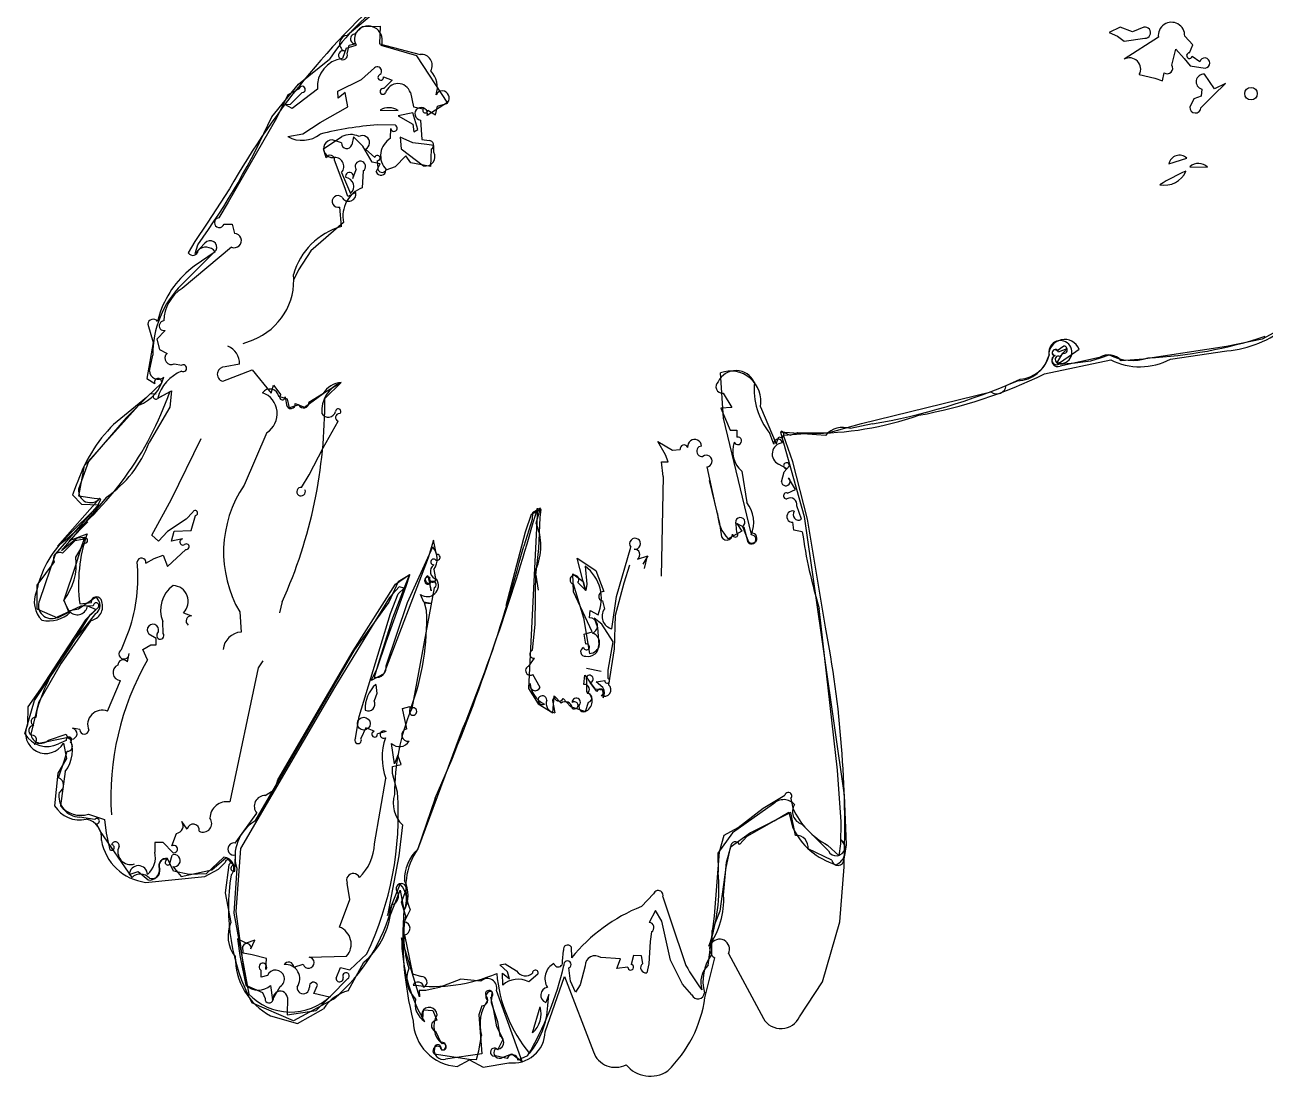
# Model space of a CAD drawing. Extents: x -1.41 to 6.2, y -5.19 to 2.16.
# Drawn here: x -1.406 to 0.552, y -2.609 to -0.949 of the extents above; entities that cross this region are included whole.
import ezdxf

# ---------------------------------------------------------------- set-up
doc = ezdxf.new("R2010")
doc.units = 0

msp = doc.modelspace()

# ---------------------------------------------------------------- linework, layer by layer
at = {"layer": 'Default', "color": 7, "linetype": 'CONTINUOUS'}
for p, q in [((-0.840736, -0.919627), (-0.896467, -0.96593)), ((-0.885309, -0.964201), (-0.872912, -0.951803)), ((-0.872912, -0.951803), (-0.844645, -0.95169)), ((-0.844645, -0.95169), (-0.845674, -0.979201)), ((0.32292, -0.952979), (0.305595, -0.961239)), ((0.342262, -0.960646), (0.32292, -0.952979)), ((0.360207, -0.953098), (0.342262, -0.960646)), ((0.305595, -0.961239), (0.318622, -0.967443)), ((0.318622, -0.967443), (0.329475, -0.975323)), ((0.383249, -0.968864), (0.329165, -1.003665)), ((0.329475, -0.975323), (0.361947, -0.970638)), ((0.437434, -0.98072), (0.424764, -0.96727)), ((-0.898379, -0.986358), (-0.904278, -1.002722)), ((-0.898379, -0.986358), (-0.882721, -0.981248)), ((-0.896745, -0.995046), (-0.893861, -0.981531)), ((-0.893861, -0.981531), (-0.882846, -0.978945)), ((-0.845674, -0.979201), (-0.781578, -0.996018)), ((-0.787039, -0.998377), (-0.84298, -0.982136)), ((0.404591, -1.013068), (0.410638, -0.987919)), ((0.410638, -0.987919), (0.424012, -1.002646)), ((0.432588, -0.993528), (0.437434, -0.98072)), ((-0.973469, -1.042932), (-0.924902, -1.003793)), ((-0.874492, -1.035448), (-0.853674, -1.017394)), ((-0.738203, -1.072826), (-0.787039, -0.998377)), ((0.424012, -1.002646), (0.433432, -1.014322)), ((0.433432, -1.014322), (0.456973, -1.017696)), ((0.448433, -1.007657), (0.436564, -0.999522)), ((-0.911703, -1.054071), (-0.874492, -1.035448)), ((-0.839535, -1.031534), (-0.825788, -1.036782)), ((-0.825788, -1.036782), (-0.839068, -1.049953)), ((0.353172, -1.027709), (0.377817, -1.033461)), ((0.377817, -1.033461), (0.390012, -1.037931)), ((0.390012, -1.037931), (0.392209, -1.025062)), ((0.471745, -1.050307), (0.455837, -1.027382)), ((-1.015764, -1.094655), (-0.973469, -1.042932)), ((-0.972641, -1.050512), (-0.990539, -1.060002)), ((-0.986374, -1.074321), (-0.967812, -1.056131)), ((-0.943644, -1.050964), (-0.983688, -1.081428)), ((-0.911117, -1.064873), (-0.911703, -1.054071)), ((-0.899825, -1.056216), (-0.911117, -1.064873)), ((-0.896045, -1.078679), (-0.899825, -1.056216)), ((-0.797049, -1.056423), (-0.792247, -1.078924)), ((0.451731, -1.050799), (0.450778, -1.061884)), ((0.470481, -1.060341), (0.489248, -1.042084)), ((0.489248, -1.042084), (0.471745, -1.050307)), ((-0.990539, -1.060002), (-1.008308, -1.09683)), ((-0.995387, -1.074885), (-0.986374, -1.074321)), ((-0.983688, -1.081428), (-0.995387, -1.074885)), ((-0.738271, -1.071721), (-0.770424, -1.092694)), ((-0.754493, -1.077839), (-0.738203, -1.072826)), ((0.439056, -1.066034), (0.432875, -1.07909)), ((0.450778, -1.061884), (0.439056, -1.066034)), ((0.450524, -1.080297), (0.470481, -1.060341)), ((-0.939488, -1.103292), (-0.896045, -1.078679)), ((-0.844639, -1.083808), (-0.816547, -1.084507)), ((-0.793036, -1.088257), (-0.816355, -1.093236)), ((-0.816355, -1.093236), (-0.793168, -1.106202)), ((-0.785379, -1.114673), (-0.793036, -1.088257)), ((-0.792247, -1.078924), (-0.776847, -1.081829)), ((-0.769402, -1.08383), (-0.757392, -1.091422)), ((-0.757392, -1.091422), (-0.754493, -1.077839)), ((-1.008308, -1.09683), (-1.084458, -1.229346)), ((-0.966888, -1.12148), (-0.939488, -1.103292)), ((-0.820741, -1.107687), (-0.849203, -1.107392)), ((-0.828267, -1.128507), (-0.828045, -1.113236)), ((-0.793168, -1.106202), (-0.791542, -1.11829)), ((-0.791542, -1.11829), (-0.785379, -1.114673)), ((-0.781101, -1.099773), (-0.779186, -1.130452)), ((-0.990707, -1.125825), (-0.966888, -1.12148)), ((-0.934324, -1.145206), (-0.905413, -1.125726)), ((-0.905798, -1.135787), (-0.920492, -1.131023)), ((-0.887012, -1.126236), (-0.889534, -1.138561)), ((-0.872345, -1.140956), (-0.887012, -1.126236)), ((-0.81304, -1.12675), (-0.811641, -1.145091)), ((-0.793168, -1.135574), (-0.81304, -1.12675)), ((-0.779186, -1.130452), (-0.76761, -1.131855)), ((-0.930092, -1.159091), (-0.934324, -1.145206)), ((-0.857584, -1.166275), (-0.872345, -1.140956)), ((-0.868093, -1.145631), (-0.853223, -1.158834)), ((-0.811641, -1.145091), (-0.776184, -1.171733)), ((-0.771331, -1.138378), (-0.793168, -1.135574)), ((-0.759848, -1.139956), (-0.771331, -1.138378)), ((-0.764409, -1.145564), (-0.76513, -1.173145)), ((-0.760057, -1.150492), (-0.759848, -1.139956)), ((-0.899925, -1.207464), (-0.916848, -1.163147)), ((-0.844646, -1.168793), (-0.857584, -1.166275)), ((-0.850857, -1.181546), (-0.844646, -1.168793)), ((-0.849348, -1.163852), (-0.848558, -1.174868)), ((-0.821111, -1.173374), (-0.835815, -1.178694)), ((-0.80449, -1.156188), (-0.821111, -1.173374)), ((-0.796428, -1.167206), (-0.80449, -1.156188)), ((-0.76513, -1.173145), (-0.796428, -1.167206)), ((0.399876, -1.168658), (0.427968, -1.159929)), ((0.432874, -1.173372), (0.460967, -1.174071)), ((-0.905769, -1.182294), (-0.891618, -1.215791)), ((-0.887924, -1.191948), (-0.882473, -1.177971)), ((-0.871599, -1.179737), (-0.872965, -1.206416)), ((-0.895584, -1.220199), (-0.899925, -1.207464)), ((-1.084458, -1.229346), (-1.099627, -1.253943)), ((-0.883107, -1.214043), (-0.895584, -1.220199)), ((-0.90593, -1.267789), (-0.908382, -1.236913)), ((-1.091102, -1.263859), (-1.07845, -1.264159)), ((-1.07845, -1.264159), (-1.074782, -1.278631)), ((-0.902424, -1.261376), (-0.953927, -1.306234)), ((-1.103483, -1.304971), (-1.158006, -1.359461)), ((-1.079505, -1.300262), (-1.157345, -1.365424)), ((-1.121207, -1.294033), (-1.13679, -1.310078)), ((-1.13679, -1.310078), (-1.13266, -1.296404)), ((-0.953927, -1.306234), (-0.973594, -1.335936)), ((-0.973594, -1.335936), (-0.98138, -1.352284)), ((0.606254, -1.413201), (0.54708, -1.445719)), ((-1.184249, -1.431943), (-1.19741, -1.445311)), ((-1.19741, -1.445311), (-1.192898, -1.461581)), ((-1.061172, -1.452554), (-1.04515, -1.446326)), ((0.54708, -1.445719), (0.490749, -1.457102)), ((-1.192898, -1.461581), (-1.18113, -1.468025)), ((0.223114, -1.483293), (0.232653, -1.467874)), ((0.234042, -1.45649), (0.223362, -1.463683)), ((0.225594, -1.465637), (0.239358, -1.460038)), ((0.239358, -1.460038), (0.227853, -1.472674)), ((0.228598, -1.481707), (0.258381, -1.461351)), ((0.490749, -1.457102), (0.359717, -1.477297)), ((-1.208728, -1.495415), (-1.203515, -1.470912)), ((-1.169737, -1.484524), (-1.15787, -1.486599)), ((-1.066675, -1.484979), (-1.089247, -1.489381)), ((0.226362, -1.484958), (0.251885, -1.482887)), ((0.290376, -1.474449), (0.228522, -1.487892)), ((0.251885, -1.482887), (0.276669, -1.47955)), ((0.276669, -1.47955), (0.292184, -1.474863)), ((0.292184, -1.474863), (0.305663, -1.470356)), ((0.359717, -1.477297), (0.32468, -1.479754)), ((-1.093069, -1.511768), (-1.046744, -1.494077)), ((-1.046744, -1.494077), (-1.016893, -1.530579)), ((-0.302866, -1.570136), (-0.307684, -1.498525)), ((-1.016893, -1.530579), (-1.01327, -1.517939)), ((-1.01327, -1.517939), (-1.001573, -1.533325)), ((-0.906844, -1.514407), (-0.957291, -1.5453)), ((-0.906264, -1.513733), (-0.932282, -1.539147)), ((0.143306, -1.518847), (0.165365, -1.508825)), ((-1.207128, -1.531104), (-1.245538, -1.56956)), ((-1.207128, -1.531104), (-1.198261, -1.531896)), ((-1.176818, -1.528497), (-1.196607, -1.539829)), ((-1.195652, -1.538438), (-1.174261, -1.52698)), ((-1.174261, -1.52698), (-1.176923, -1.552899)), ((-0.991023, -1.540165), (-1.004817, -1.535947)), ((-0.994776, -1.536521), (-0.992657, -1.548961)), ((-0.987915, -1.554046), (-0.991023, -1.540165)), ((-0.96438, -1.552843), (-0.934762, -1.531465)), ((-0.303417, -1.530748), (-0.289594, -1.553648)), ((-0.085276, -1.578879), (0.119015, -1.528731)), ((-1.311333, -1.644739), (-1.225616, -1.549638)), ((-1.176923, -1.552899), (-1.209367, -1.608509)), ((-0.972985, -1.549251), (-0.987915, -1.554046)), ((-0.978736, -1.547244), (-0.96438, -1.552843)), ((-0.289594, -1.553648), (-0.307025, -1.554382)), ((-0.307025, -1.554382), (-0.292431, -1.588955)), ((-0.244638, -1.55214), (-0.220053, -1.610582)), ((-1.245538, -1.56956), (-1.305168, -1.638618)), ((-0.934872, -1.617163), (-0.910915, -1.57492)), ((-0.2591, -1.751808), (-0.302866, -1.570136)), ((-0.137928, -1.593355), (-0.085276, -1.578879)), ((-0.067897, -1.579411), (-0.102819, -1.586798)), ((-1.17386, -1.697842), (-1.127485, -1.60235)), ((-1.023694, -1.592933), (-1.059606, -1.675899)), ((-0.292431, -1.588955), (-0.281798, -1.589046)), ((-0.281798, -1.589046), (-0.281714, -1.600143)), ((-0.223561, -1.611267), (-0.229988, -1.594424)), ((-0.220053, -1.610582), (-0.215668, -1.599467)), ((-0.141922, -1.597598), (-0.212891, -1.592499)), ((-0.212891, -1.592499), (-0.175539, -1.72564)), ((-0.211895, -1.590765), (-0.197703, -1.597179)), ((-0.197703, -1.597179), (-0.185429, -1.592599)), ((-0.185429, -1.592599), (-0.137928, -1.593355)), ((-0.956708, -1.659543), (-0.934872, -1.617163)), ((-0.394461, -1.628268), (-0.40675, -1.60716)), ((-0.40675, -1.60716), (-0.383355, -1.620935)), ((-0.383355, -1.620935), (-0.371256, -1.6199)), ((-1.305168, -1.638618), (-1.320667, -1.682098)), ((-0.40084, -1.639306), (-0.390113, -1.639152)), ((-0.39832, -1.662122), (-0.40084, -1.639306)), ((-0.390113, -1.639152), (-0.394461, -1.628268)), ((-0.20355, -1.649743), (-0.215976, -1.642872)), ((-1.320108, -1.693265), (-1.311333, -1.644739)), ((-0.968845, -1.67942), (-0.956708, -1.659543)), ((-0.39832, -1.662122), (-0.401537, -1.819417)), ((-0.329115, -1.647077), (-0.316545, -1.705616)), ((-0.274257, -1.653992), (-0.266414, -1.703197)), ((-0.211469, -1.670478), (-0.207132, -1.654869)), ((-0.207132, -1.654869), (-0.198954, -1.645269)), ((-0.312207, -1.720874), (-0.325055, -1.668758)), ((-0.201921, -1.688476), (-0.189404, -1.682708)), ((-0.189404, -1.682708), (-0.200611, -1.66442)), ((-1.287309, -1.69671), (-1.353761, -1.772064)), ((-1.276503, -1.694806), (-1.32605, -1.753781)), ((-1.296233, -1.697144), (-1.320108, -1.693265)), ((-1.285365, -1.697897), (-1.296233, -1.697144)), ((-1.29104, -1.709343), (-1.285365, -1.697897)), ((-1.20498, -1.75489), (-1.17386, -1.697842)), ((-1.357882, -1.785613), (-1.29104, -1.709343)), ((-1.140367, -1.718702), (-1.151005, -1.729587)), ((-0.606557, -1.72209), (-0.615947, -1.750345)), ((-0.596742, -1.712055), (-0.6109, -1.996735)), ((-0.590571, -1.714134), (-0.606557, -1.72209)), ((-0.604186, -1.719907), (-0.604663, -1.730043)), ((-0.591893, -1.712503), (-0.604186, -1.719907)), ((-0.598799, -1.735752), (-0.591893, -1.712503)), ((-0.592196, -1.727117), (-0.590571, -1.714134)), ((-0.316545, -1.705616), (-0.309472, -1.736624)), ((-0.179982, -1.729895), (-0.187193, -1.708531)), ((-1.306226, -1.733957), (-1.334805, -1.763182)), ((-1.151005, -1.729587), (-1.180189, -1.749342)), ((-1.143131, -1.747361), (-1.136383, -1.723939)), ((-0.604663, -1.730043), (-0.618318, -1.77234)), ((-0.594468, -1.776018), (-0.592196, -1.727117)), ((-0.309472, -1.736624), (-0.306922, -1.75411)), ((-0.281742, -1.750558), (-0.283066, -1.738009)), ((-0.270258, -1.743042), (-0.282143, -1.736369)), ((-0.282143, -1.736369), (-0.274238, -1.748492)), ((-0.272977, -1.740996), (-0.263316, -1.765577)), ((-0.192142, -1.746906), (-0.193822, -1.734611)), ((-0.175539, -1.72564), (-0.112503, -2.165072)), ((-1.32605, -1.753781), (-1.347904, -1.77904)), ((-1.347904, -1.77904), (-1.322731, -1.759223)), ((-1.334805, -1.763182), (-1.307397, -1.752866)), ((-1.314604, -1.761579), (-1.326606, -1.763766)), ((-1.322731, -1.759223), (-1.311037, -1.757954)), ((-1.311037, -1.757954), (-1.315957, -1.772453)), ((-1.194805, -1.764225), (-1.20498, -1.75489)), ((-1.180189, -1.749342), (-1.194805, -1.764225)), ((-1.173854, -1.764419), (-1.169908, -1.748399)), ((-1.156511, -1.760896), (-1.173854, -1.764419)), ((-1.169908, -1.748399), (-1.143131, -1.747361)), ((-0.615947, -1.750345), (-0.64665, -1.866343)), ((-0.274238, -1.748492), (-0.295635, -1.76055)), ((-0.264292, -1.766375), (-0.270258, -1.743042)), ((-0.178604, -1.749633), (-0.192142, -1.746906)), ((-1.326606, -1.763766), (-1.345854, -1.783346)), ((-1.315957, -1.772453), (-1.325227, -1.801005)), ((-1.324929, -1.789703), (-1.31172, -1.76771)), ((-1.180547, -1.804523), (-1.151649, -1.777371)), ((-0.801827, -1.861268), (-0.761767, -1.773375)), ((-0.760455, -1.762778), (-0.769232, -1.790757)), ((-0.755981, -1.785409), (-0.760455, -1.762778)), ((-0.599068, -1.818311), (-0.594468, -1.776018)), ((-0.472079, -1.851585), (-0.449334, -1.773707)), ((-1.359123, -1.796968), (-1.386723, -1.833592)), ((-1.357882, -1.785613), (-1.382463, -1.857782)), ((-1.214299, -1.799057), (-1.20146, -1.791985)), ((-1.20146, -1.791985), (-1.187426, -1.786687)), ((-1.187426, -1.786687), (-1.180547, -1.804523)), ((-0.769232, -1.790757), (-0.838864, -1.973848)), ((-0.520733, -1.842099), (-0.534095, -1.791031)), ((-0.534095, -1.791031), (-0.504311, -1.810577)), ((-0.438488, -1.792659), (-0.422478, -1.787651)), ((-0.422478, -1.787651), (-0.4301, -1.800628)), ((-0.427444, -1.807414), (-0.42274, -1.78742)), ((-1.325227, -1.801005), (-1.343933, -1.857763)), ((-0.820484, -1.832082), (-0.798631, -1.816955)), ((-0.798138, -1.817614), (-0.816526, -1.828795)), ((-0.798631, -1.816955), (-0.807061, -1.838188)), ((-0.803564, -1.835356), (-0.798138, -1.817614)), ((-0.769456, -1.819225), (-0.764502, -1.842773)), ((-0.760014, -1.80915), (-0.757727, -1.82088)), ((-0.599962, -1.895727), (-0.599069, -1.808885)), ((-0.599068, -1.818311), (-0.595415, -1.841701)), ((-0.539564, -1.84443), (-0.540834, -1.815933)), ((-0.540834, -1.815933), (-0.524225, -1.828035)), ((-0.521069, -1.804056), (-0.518845, -1.832366)), ((-0.504311, -1.810577), (-0.491689, -1.844056)), ((-0.451135, -1.802336), (-0.460397, -1.830495)), ((-1.386723, -1.833592), (-1.38676, -1.87106)), ((-0.887597, -1.937584), (-0.820484, -1.832082)), ((-0.835379, -1.923443), (-0.803564, -1.835356)), ((-0.816526, -1.828795), (-0.830979, -1.860698)), ((-0.814891, -1.83628), (-0.829816, -1.853332)), ((-0.807061, -1.838188), (-0.825546, -1.885843)), ((-0.816303, -1.847434), (-0.806986, -1.838434)), ((-0.806986, -1.838434), (-0.814891, -1.83628)), ((-0.759782, -1.837964), (-0.795063, -2.028492)), ((-0.764502, -1.842773), (-0.766312, -1.830954)), ((-0.539983, -1.831897), (-0.524083, -1.885148)), ((-0.520204, -1.842504), (-0.533019, -1.829781)), ((-0.524225, -1.828035), (-0.520733, -1.842099)), ((-0.518845, -1.832366), (-0.520204, -1.842504)), ((-0.460397, -1.830495), (-0.473678, -1.881701)), ((-1.343933, -1.857763), (-1.337062, -1.874251)), ((-1.334927, -1.876005), (-1.343909, -1.857789)), ((-1.320794, -1.871059), (-1.293925, -1.852955)), ((-0.829816, -1.853332), (-0.916985, -1.995257)), ((-0.828599, -1.878586), (-0.816303, -1.847434)), ((-0.775679, -1.860573), (-0.780988, -1.8487)), ((-0.51048, -1.907564), (-0.539564, -1.84443)), ((-0.493709, -1.858614), (-0.490823, -1.871307)), ((-0.478936, -1.902728), (-0.472079, -1.851585)), ((-1.38676, -1.87106), (-1.353982, -1.885172)), ((-1.317333, -1.86695), (-1.354609, -1.884605)), ((-1.353982, -1.885172), (-1.334927, -1.876005)), ((-1.337062, -1.874251), (-1.320794, -1.871059)), ((-1.318809, -1.863389), (-1.300565, -1.860977)), ((-1.297482, -1.866294), (-1.317333, -1.86695)), ((-1.293978, -1.878714), (-1.314919, -1.905559)), ((-1.302337, -1.880888), (-1.289268, -1.868487)), ((-1.155132, -1.877363), (-1.142745, -1.882292)), ((-1.066484, -1.876019), (-1.064258, -1.90788)), ((-1.00316, -1.877728), (-0.998941, -1.859693)), ((-0.830979, -1.860698), (-0.886054, -1.936175)), ((-0.844625, -1.932143), (-0.828599, -1.878586)), ((-0.835265, -1.960915), (-0.801827, -1.861268)), ((-0.764798, -1.862639), (-0.775679, -1.860573)), ((-0.771621, -1.873944), (-0.774916, -1.861914)), ((-0.774916, -1.861914), (-0.764798, -1.862639)), ((-0.514654, -1.885277), (-0.51357, -1.873578)), ((-0.51357, -1.873578), (-0.500902, -1.880424)), ((-0.123313, -2.126049), (-0.151869, -1.870477)), ((-1.301345, -1.889355), (-1.348288, -1.957112)), ((-1.334072, -1.93151), (-1.302337, -1.880888)), ((-1.187369, -1.90995), (-1.187988, -1.891132)), ((-0.825546, -1.885843), (-0.846521, -1.952738)), ((-0.604392, -1.93652), (-0.599962, -1.895727)), ((-0.524083, -1.885148), (-0.514656, -1.941768)), ((-0.494914, -1.895513), (-0.507249, -1.886149)), ((-0.507249, -1.886149), (-0.501666, -1.90086)), ((-0.476879, -1.923238), (-0.494914, -1.895513)), ((-0.473678, -1.881701), (-0.475291, -1.934221)), ((-1.252749, -1.935413), (-1.240995, -1.905047)), ((-1.198206, -1.918052), (-1.209718, -1.910953)), ((-1.198206, -1.927778), (-1.198206, -1.918052)), ((-0.523053, -1.911358), (-0.51048, -1.907564)), ((-0.520378, -1.92675), (-0.523053, -1.911358)), ((-0.501666, -1.90086), (-0.499871, -1.928231)), ((-1.390121, -2.015843), (-1.334072, -1.93151)), ((-1.219336, -1.935212), (-1.206871, -1.927951)), ((-1.212022, -1.951945), (-1.219336, -1.935212)), ((-1.206871, -1.927951), (-1.198206, -1.927778)), ((-0.886054, -1.936175), (-1.042718, -2.206215)), ((-1.006232, -2.141073), (-0.887597, -1.937584)), ((-0.877776, -2.040897), (-0.844625, -1.932143)), ((-0.84956, -1.965536), (-0.835379, -1.923443)), ((-0.484734, -1.967801), (-0.476879, -1.923238)), ((-0.475291, -1.934221), (-0.484425, -1.990991)), ((-1.348288, -1.957112), (-1.383988, -2.019138)), ((-1.243512, -1.954773), (-1.240946, -1.941813)), ((-1.029866, -1.95338), (-1.037075, -1.964069)), ((-0.846521, -1.952738), (-0.854069, -1.979519)), ((-0.610263, -1.961747), (-0.601241, -1.948869)), ((-1.037075, -1.964069), (-1.082099, -2.176002)), ((-0.858764, -1.984426), (-0.84956, -1.965536)), ((-0.838864, -1.973848), (-0.858764, -1.984426)), ((-0.592425, -1.995533), (-0.603914, -1.974807)), ((-0.523129, -1.990562), (-0.521788, -1.976042)), ((-0.521788, -1.976042), (-0.505989, -1.997576)), ((-0.495822, -1.970292), (-0.519371, -1.965339)), ((-0.484849, -1.981271), (-0.484734, -1.967801)), ((-1.275127, -2.032843), (-1.254598, -1.98436)), ((-0.916985, -1.995257), (-1.065343, -2.24947)), ((-0.851407, -1.990404), (-0.850212, -2.004607)), ((-0.519391, -1.984174), (-0.518956, -2.00219)), ((-0.50263, -2.001579), (-0.513465, -1.98736)), ((-0.50374, -1.986253), (-0.490315, -1.984532)), ((-0.493195, -1.995608), (-0.50374, -1.986253)), ((-1.405545, -2.068707), (-1.390121, -2.015843)), ((-0.850212, -2.004607), (-0.854281, -2.016592)), ((-0.6109, -1.996735), (-0.595347, -2.021404)), ((-0.569487, -2.008811), (-0.573025, -2.015713)), ((-0.573025, -2.015713), (-0.569347, -2.035208)), ((-0.572525, -2.035432), (-0.57001, -2.008312)), ((-0.559388, -2.020204), (-0.569487, -2.008811)), ((-0.556109, -2.012841), (-0.544292, -2.025271)), ((-0.505989, -1.997576), (-0.493749, -1.99931)), ((-0.493749, -1.99931), (-0.493132, -2.01151)), ((-1.383988, -2.019138), (-1.396188, -2.069051)), ((-1.386803, -2.031073), (-1.388237, -2.042885)), ((-0.809617, -2.028776), (-0.79782, -2.025568)), ((-0.802625, -2.060663), (-0.809617, -2.028776)), ((-0.79782, -2.025568), (-0.798525, -2.035162)), ((-0.595347, -2.021404), (-0.572525, -2.035432)), ((-0.544292, -2.025271), (-0.520807, -2.033077)), ((-0.520807, -2.033077), (-0.515977, -2.018311)), ((-0.883812, -2.075507), (-0.877776, -2.040897)), ((-1.390937, -2.084628), (-1.334388, -2.073197)), ((-1.368327, -2.078586), (-1.340239, -2.069203)), ((-1.318488, -2.061897), (-1.330147, -2.059749)), ((-0.867554, -2.058884), (-0.875168, -2.076005)), ((-0.85409, -2.064516), (-0.867554, -2.058884)), ((-0.83543, -2.065078), (-0.849029, -2.068722)), ((-0.785512, -2.250842), (-0.718078, -2.06969)), ((-1.340196, -2.079056), (-1.352257, -2.084327)), ((-0.821977, -2.115876), (-0.826919, -2.083552)), ((-1.352467, -2.137799), (-1.343059, -2.110203)), ((-1.343059, -2.110203), (-1.338864, -2.095885)), ((-0.816701, -2.10209), (-0.821977, -2.115876)), ((-0.811724, -2.116674), (-0.816701, -2.10209)), ((-1.341691, -2.128215), (-1.349048, -2.182188)), ((-0.82554, -2.119998), (-0.811724, -2.116674)), ((-0.82538, -2.131184), (-0.82554, -2.119998)), ((-0.817401, -2.160756), (-0.82538, -2.131184)), ((-0.117377, -2.207383), (-0.123313, -2.126049)), ((-1.010724, -2.155682), (-1.006232, -2.141073)), ((-0.853518, -2.242246), (-0.835938, -2.138942)), ((-1.02614, -2.165679), (-1.010724, -2.155682)), ((-0.757803, -2.170153), (-0.78544, -2.250265)), ((-0.240183, -2.185842), (-0.20626, -2.165435)), ((-0.196772, -2.17061), (-0.193657, -2.186007)), ((-0.112503, -2.165072), (-0.109361, -2.243904)), ((-0.223869, -2.178955), (-0.288581, -2.224811)), ((-0.279966, -2.216196), (-0.240183, -2.185842)), ((-0.222835, -2.205837), (-0.199716, -2.191925)), ((-0.199716, -2.191925), (-0.193986, -2.215717)), ((-1.295208, -2.203955), (-1.319337, -2.200011)), ((-1.305153, -2.195243), (-1.279684, -2.20375)), ((-1.286138, -2.222751), (-1.292471, -2.210359)), ((-1.279684, -2.20375), (-1.277256, -2.225548)), ((-1.149267, -2.218799), (-1.157977, -2.206779)), ((-1.073361, -2.240984), (-1.039524, -2.193841)), ((-0.265761, -2.230276), (-0.222835, -2.205837)), ((-0.19663, -2.192692), (-0.260379, -2.224894)), ((-0.189189, -2.228744), (-0.19663, -2.192692)), ((-0.137467, -2.253326), (-0.179517, -2.21091)), ((-0.117983, -2.242329), (-0.117377, -2.207383)), ((-1.2363, -2.295264), (-1.286138, -2.222751)), ((-1.277256, -2.225548), (-1.271236, -2.251702)), ((-1.173432, -2.245346), (-1.166363, -2.225612)), ((-0.809588, -2.212144), (-0.815294, -2.260876)), ((-0.288581, -2.224811), (-0.311709, -2.25682)), ((-0.309245, -2.254532), (-0.301814, -2.228526)), ((-0.301814, -2.228526), (-0.279966, -2.216196)), ((-0.260379, -2.224894), (-0.29258, -2.247666)), ((-0.277844, -2.243007), (-0.265761, -2.230276)), ((-1.200497, -2.239931), (-1.200553, -2.255258)), ((-1.187063, -2.239769), (-1.200497, -2.239931)), ((-1.172125, -2.256024), (-1.187063, -2.239769)), ((-1.065343, -2.24947), (-1.072736, -2.349175)), ((-0.29258, -2.247666), (-0.299529, -2.279254)), ((-0.298123, -2.271011), (-0.291594, -2.24668)), ((-0.132153, -2.267703), (-0.169522, -2.250278)), ((-0.138729, -2.244226), (-0.120612, -2.261059)), ((-0.120612, -2.261059), (-0.117983, -2.242329)), ((-0.109361, -2.243904), (-0.113029, -2.266223)), ((-1.170792, -2.285019), (-1.180111, -2.265261)), ((-1.17705, -2.274783), (-1.173231, -2.259772)), ((-1.091566, -2.26343), (-1.119379, -2.289709)), ((-1.110622, -2.283175), (-1.087593, -2.263879)), ((-1.087593, -2.263879), (-1.075685, -2.27611)), ((-1.074005, -2.285234), (-1.072988, -2.259732)), ((-0.815294, -2.260876), (-0.833069, -2.355099)), ((-0.316974, -2.356316), (-0.309245, -2.254532)), ((-0.311709, -2.25682), (-0.311491, -2.286807)), ((-1.240625, -2.290612), (-1.226819, -2.285944)), ((-1.226819, -2.285944), (-1.211089, -2.29922)), ((-1.171859, -2.278059), (-1.158757, -2.293889)), ((-1.146168, -2.29043), (-1.170792, -2.285019)), ((-1.158757, -2.293889), (-1.110622, -2.283175)), ((-1.119379, -2.289709), (-1.146168, -2.29043)), ((-1.071201, -2.28048), (-1.075571, -2.351577)), ((-0.299529, -2.279254), (-0.308557, -2.348295)), ((-0.302803, -2.32291), (-0.298123, -2.271011)), ((-0.892657, -2.329895), (-0.896663, -2.304222)), ((-0.833069, -2.355099), (-0.813153, -2.305564)), ((-0.811062, -2.334073), (-0.804414, -2.316432)), ((-0.432628, -2.341252), (-0.413297, -2.321243)), ((-0.398673, -2.325636), (-0.386642, -2.361977)), ((-0.908895, -2.37352), (-0.892657, -2.329895)), ((-0.804699, -2.354803), (-0.811062, -2.334073)), ((-0.797691, -2.346485), (-0.806673, -2.365368)), ((-0.410287, -2.34735), (-0.420343, -2.36632)), ((-0.400208, -2.364397), (-0.410287, -2.34735)), ((-0.308557, -2.348295), (-0.321371, -2.380028)), ((-1.075571, -2.351577), (-1.052062, -2.479174)), ((-1.072736, -2.349175), (-1.056776, -2.465032)), ((-0.386532, -2.425773), (-0.400208, -2.364397)), ((-0.386642, -2.361977), (-0.362406, -2.434086)), ((-0.327245, -2.433866), (-0.316974, -2.356316)), ((-0.806495, -2.385776), (-0.798489, -2.423994)), ((-0.416689, -2.381067), (-0.418647, -2.396253)), ((-0.321371, -2.380028), (-0.32206, -2.416762)), ((-1.056134, -2.398872), (-1.069782, -2.392067)), ((-1.069782, -2.392067), (-1.066139, -2.418219)), ((-1.06077, -2.414886), (-1.061468, -2.403508)), ((-1.042634, -2.394321), (-1.056134, -2.398872)), ((-1.048623, -2.407867), (-1.042634, -2.394321)), ((-0.782466, -2.483648), (-0.810927, -2.390767)), ((-0.543394, -2.404649), (-0.542641, -2.421877)), ((-0.418647, -2.396253), (-0.420612, -2.431394)), ((-1.066139, -2.418219), (-1.056776, -2.465032)), ((-1.046609, -2.41758), (-1.06077, -2.414886)), ((-1.023977, -2.423189), (-1.046609, -2.41758)), ((-1.025382, -2.440555), (-1.023977, -2.423189)), ((-0.956743, -2.420875), (-0.897671, -2.419284)), ((-0.892587, -2.441097), (-0.866075, -2.415753)), ((-0.798489, -2.423994), (-0.793597, -2.447417)), ((-0.557108, -2.427557), (-0.555528, -2.410275)), ((-0.465655, -2.423433), (-0.496517, -2.421796)), ((-0.471119, -2.438971), (-0.465655, -2.423433)), ((-0.445003, -2.418209), (-0.448495, -2.432563)), ((-0.432393, -2.418921), (-0.445003, -2.418209)), ((-0.430471, -2.430917), (-0.432393, -2.418921)), ((-0.367811, -2.463875), (-0.386532, -2.425773)), ((-1.032546, -2.452512), (-1.032775, -2.441861)), ((-0.981021, -2.436681), (-0.966335, -2.432327)), ((-0.914469, -2.45402), (-0.907515, -2.437385)), ((-0.907515, -2.437385), (-0.892587, -2.441097)), ((-0.655723, -2.433001), (-0.647267, -2.431347)), ((-0.64398, -2.444132), (-0.655723, -2.433001)), ((-0.651366, -2.465031), (-0.651572, -2.446191)), ((-0.651572, -2.446191), (-0.640639, -2.455148)), ((-0.647267, -2.431347), (-0.629424, -2.442759)), ((-0.640639, -2.455148), (-0.64398, -2.444132)), ((-0.544485, -2.459029), (-0.546793, -2.438034)), ((-0.52132, -2.434663), (-0.528934, -2.464555)), ((-0.453898, -2.436907), (-0.471119, -2.438971)), ((-0.420612, -2.431394), (-0.424148, -2.445911)), ((-1.056776, -2.465032), (-1.030677, -2.47656)), ((-1.022752, -2.449864), (-1.032546, -2.452512)), ((-1.017745, -2.465498), (-1.014482, -2.488595)), ((-0.949352, -2.478305), (-0.943689, -2.465384)), ((-0.923296, -2.482401), (-0.895726, -2.454917)), ((-0.793597, -2.447417), (-0.779734, -2.451526)), ((-0.717433, -2.455605), (-0.751415, -2.469144)), ((-0.685878, -2.459171), (-0.717433, -2.455605)), ((-0.59578, -2.447853), (-0.610144, -2.459779)), ((-0.536575, -2.476489), (-0.544485, -2.459029)), ((-0.528934, -2.464555), (-0.536575, -2.476489)), ((-0.352941, -2.48061), (-0.367811, -2.463875)), ((-1.030677, -2.47656), (-1.026436, -2.486472)), ((-1.014482, -2.488595), (-1.002328, -2.467152)), ((-0.991032, -2.48455), (-0.991498, -2.512009)), ((-0.924872, -2.48436), (-0.949352, -2.478305)), ((-0.94576, -2.50539), (-0.924872, -2.48436)), ((-0.783055, -2.473431), (-0.782466, -2.483648)), ((-0.772859, -2.473837), (-0.783055, -2.473431)), ((-0.751415, -2.469144), (-0.772859, -2.473837)), ((-0.666599, -2.4995), (-0.670021, -2.484475)), ((-0.668327, -2.475313), (-0.669704, -2.492343)), ((-0.620467, -2.5855), (-0.66118, -2.47363)), ((-0.578506, -2.480224), (-0.583549, -2.492516)), ((-0.58011, -2.497531), (-0.578506, -2.480224)), ((-0.981449, -2.521597), (-1.047348, -2.493316)), ((-0.991498, -2.512009), (-0.94576, -2.50539)), ((-0.918561, -2.487095), (-0.981449, -2.521597)), ((-0.777413, -2.518465), (-0.776233, -2.503919)), ((-0.776233, -2.503919), (-0.761714, -2.505069)), ((-0.761714, -2.505069), (-0.755507, -2.52072)), ((-0.684303, -2.497639), (-0.68903, -2.511827)), ((-0.669704, -2.492343), (-0.659818, -2.52245)), ((-0.660757, -2.530781), (-0.666599, -2.4995)), ((-0.604226, -2.540456), (-0.592193, -2.499495)), ((-0.68903, -2.511827), (-0.684365, -2.573489)), ((-0.659818, -2.52245), (-0.655929, -2.545321)), ((-0.757253, -2.537779), (-0.74927, -2.55569)), ((-0.68901, -2.569078), (-0.684627, -2.544495)), ((-0.650822, -2.550382), (-0.660757, -2.530781)), ((-0.658898, -2.567521), (-0.650822, -2.550382)), ((-0.75979, -2.573455), (-0.704375, -2.582174)), ((-0.684365, -2.573489), (-0.741623, -2.582107)), ((-0.704375, -2.582174), (-0.692547, -2.582311)), ((-0.692547, -2.582311), (-0.68901, -2.569078)), ((-0.644343, -2.581175), (-0.66264, -2.577006)), ((-0.650846, -2.57874), (-0.637148, -2.573457)), ((-0.637148, -2.573457), (-0.620467, -2.5855)), ((-0.612106, -2.57662), (-0.627329, -2.583391))]:
    msp.add_line(p, q, dxfattribs=at)
at = {"layer": 'Default', "color": 4, "linetype": 'CONTINUOUS'}
for p, q in [((-1.082768, -1.208326), (-1.117519, -1.262452)), ((-1.117519, -1.262452), (-1.13703, -1.291346)), ((-1.13703, -1.291346), (-1.147586, -1.309024)), ((-1.105362, -1.307465), (-1.138518, -1.330547)), ((-1.191825, -1.40271), (-1.196001, -1.417421)), ((-1.21165, -1.421845), (-1.203058, -1.451005)), ((-1.203058, -1.451005), (-1.212744, -1.507698)), ((0.402195, -1.476887), (0.491438, -1.463825)), ((0.203696, -1.500197), (0.308015, -1.477938)), ((-1.18955, -1.514269), (-1.213364, -1.537386)), ((-1.212744, -1.507698), (-1.200475, -1.515639)), ((-1.213364, -1.537386), (-1.265471, -1.580065)), ((-0.208072, -1.596908), (-0.167246, -1.593966)), ((-0.193439, -1.638958), (-0.208072, -1.596908)), ((-0.170535, -1.729733), (-0.193439, -1.638958)), ((-1.324295, -1.676242), (-1.330078, -1.691394)), ((-1.330078, -1.691394), (-1.316219, -1.706055)), ((-1.288081, -1.706976), (-1.34192, -1.760217)), ((-1.316219, -1.706055), (-1.288081, -1.706976)), ((-0.142039, -1.899934), (-0.170535, -1.729733)), ((-1.292968, -1.872205), (-1.309746, -1.888328)), ((-1.306693, -1.866348), (-1.292968, -1.872205)), ((-1.309746, -1.888328), (-1.345663, -1.943101)), ((-1.345663, -1.943101), (-1.380783, -1.997266)), ((-1.380783, -1.997266), (-1.40066, -2.025835)), ((-1.40066, -2.025835), (-1.401323, -2.05404)), ((-1.3447, -2.083248), (-1.33976, -2.107357)), ((-1.33976, -2.107357), (-1.353677, -2.130708)), ((-1.353677, -2.130708), (-1.358476, -2.182188)), ((-1.121542, -2.293857), (-1.100069, -2.28205)), ((-1.100069, -2.28205), (-1.089405, -2.27136)), ((-1.083617, -2.275257), (-1.089515, -2.319714)), ((-0.119146, -2.365112), (-0.112692, -2.278407)), ((-1.215059, -2.302935), (-1.121542, -2.293857)), ((-1.089515, -2.319714), (-1.080348, -2.366088)), ((-0.828597, -2.353946), (-0.813265, -2.315104)), ((-0.813265, -2.315104), (-0.807315, -2.346351)), ((-0.147005, -2.460044), (-0.119146, -2.365112)), ((-0.332299, -2.485133), (-0.316724, -2.422297)), ((-0.294971, -2.415447), (-0.240071, -2.518055)), ((-0.895081, -2.473933), (-0.870346, -2.429049)), ((-0.584367, -2.538758), (-0.554092, -2.451617)), ((-0.554092, -2.451617), (-0.50827, -2.570636)), ((-0.182966, -2.515177), (-0.147005, -2.460044)), ((-0.975373, -2.525728), (-0.933991, -2.502524)), ((-1.017951, -2.513486), (-0.975373, -2.525728)), ((-0.723078, -2.593479), (-0.704058, -2.583153)), ((-0.704058, -2.583153), (-0.682106, -2.594521)), ((-0.682106, -2.594521), (-0.641773, -2.587585))]:
    msp.add_line(p, q, dxfattribs=at)
at = {"layer": 'Default', "color": 7, "linetype": 'CONTINUOUS'}
for centre, radius in [((0.529502, -1.057991), 0.009912), ((-0.87058, -2.05243), 0.010078)]:
    msp.add_circle(centre, radius, dxfattribs=at)
at = {"layer": 'Default', "color": 4, "linetype": 'CONTINUOUS'}
for centre, radius, start, end in [((0.005692, -1.829002), 1.25299, 129.992145, 150.306786), ((-1.140386, -1.305017), 0.008239, 209.097196, 357.857728), ((-1.119723, -1.318483), 0.018101, 37.496447, 133.371316), ((-1.046847, -1.454035), 0.153795, 126.588388, 160.5051), ((-1.202955, -1.422715), 0.008739, 37.282584, 174.28671), ((0.477414, -1.293093), 0.171308, 274.695697, 309.49599), ((0.354118, -1.389013), 0.100166, 242.595567, 298.683153), ((-0.133106, -0.812718), 0.765548, 280.41598, 296.100624), ((-1.1952, -1.513463), 0.005707, 351.882421, 562.412656), ((-0.16221, -1.084781), 0.50921, 269.433399, 289.205671), ((-1.089385, -1.75384), 0.247394, 135.378353, 161.720007), ((-1.227088, -1.876341), 0.163314, 134.679528, 168.40265), ((-1.349108, -1.86019), 0.041462, 156.278773, 224.544612), ((-1.368626, -1.838778), 0.051484, 258.763593, 312.764064), ((-1.322928, -1.864217), 0.016374, 229.000162, 352.52313), ((-1.789765, -2.218075), 1.678158, 357.939692, 370.928129), ((-1.372462, -2.067578), 0.031879, 154.870225, 330.559184), ((-1.318718, -2.157716), 0.046687, 211.613255, 282.511955), ((-1.313983, -2.232454), 0.029652, 351.371833, 439.547428), ((-1.204843, -2.222461), 0.081119, 190.25473, 262.765233), ((-1.085263, -2.271455), 0.004143, 293.413796, 538.683117), ((-0.26533, -2.38976), 0.543721, 175.420775, 194.073494), ((-1.032305, -2.387429), 0.05257, 156.049322, 218.439865), ((-0.950869, -2.335132), 0.123711, 310.609209, 351.252365), ((-0.309116, -2.408491), 0.015763, 333.812472, 601.14262), ((-0.967674, -2.420388), 0.105807, 179.850203, 241.62944), ((-0.876361, -2.540181), 0.068842, 105.779156, 146.838353), ((-0.53029, -2.457189), 0.199953, 314.164305, 351.966455), ((-0.718458, -2.519302), 0.074321, 182.061341, 266.435704), ((-0.212284, -2.50142), 0.032386, 210.907184, 334.863779), ((-0.634966, -2.537429), 0.050616, 262.270466, 358.495206), ((-0.473825, -2.558416), 0.036549, 199.531286, 297.775913), ((-0.418436, -2.559352), 0.049571, 219.306816, 303.63421)]:
    msp.add_arc(centre, radius, start, end, dxfattribs=at)
at = {"layer": 'Default', "color": 7, "linetype": 'CONTINUOUS'}
for centre, radius, start, end in [((-0.639993, -1.193529), 0.342305, 123.516359, 146.33834), ((-0.865528, -0.971497), 0.019766, 126.769101, 209.56014), ((-0.863874, -0.97371), 0.022529, 338.038833, 486.769101), ((0.362114, -0.961765), 0.008874, 268.921475, 462.408033), ((0.403934, -0.966183), 0.020858, 357.012601, 547.384856), ((-0.895773, -0.978944), 0.013032, 93.054938, 243.293183), ((-0.884308, -0.971611), 0.007478, 97.691764, 281.274506), ((-0.903383, -0.99741), 0.007046, 75.594546, 379.601078), ((-0.77971, -1.013073), 0.017157, 328.607944, 456.251225), ((0.43233, -0.998016), 0.004495, 86.711736, 340.413496), ((-0.899533, -1.046777), 0.044309, 96.146765, 185.422284), ((-0.849243, -1.022504), 0.006764, 296.562833, 490.932741), ((0.337634, -1.019216), 0.017707, 331.339641, 478.572851), ((0.397077, -1.017699), 0.008826, 236.533787, 391.644478), ((0.456246, -1.009662), 0.008066, 275.174303, 525.603742), ((-0.843883, -1.032302), 0.004416, 121.920116, 370.017334), ((-0.790879, -1.047714), 0.036429, 340.766031, 404.876954), ((0.454758, -1.039261), 0.011928, 84.811958, 255.298391), ((-0.967787, -1.051224), 0.004907, 269.704579, 531.647592), ((-0.84026, -1.054425), 0.004628, 75.081009, 329.732861), ((-0.816605, -1.062585), 0.020504, 17.489423, 163.489408), ((-0.746723, -1.064726), 0.010972, 320.387222, 512.81986), ((-2.057651, -0.625712), 1.142557, 324.054928, 335.767979), ((-0.83117, -1.107338), 0.027112, 57.359639, 119.788182), ((-0.780013, -1.089823), 0.010009, 343.329318, 623.759302), ((-0.773506, -1.084251), 0.004126, 144.056749, 365.858656), ((0.4417, -1.079688), 0.008845, 176.1231, 356.054737), ((-0.813167, -1.61856), 0.512436, 94.032536, 104.244393), ((-0.82296, -1.112348), 0.005162, 189.903418, 424.547988), ((-0.967987, -1.084675), 0.047006, 241.095673, 307.676809), ((-0.920167, -1.144925), 0.013906, 91.338503, 274.080574), ((-0.891716, -1.153422), 0.030898, 63.990472, 116.313857), ((-0.872632, -1.135391), 0.011201, 293.905304, 479.612659), ((-0.812414, -1.155948), 0.031691, 120.015686, 223.964885), ((-0.767679, -1.139099), 0.007245, 296.827904, 449.450297), ((-0.897535, -1.13641), 0.008286, 175.692371, 344.950841), ((-0.772887, -1.157494), 0.014616, 256.966009, 388.621259), ((-0.923784, -1.162145), 0.007008, 351.778154, 514.164063), ((-0.91662, -1.172911), 0.014345, 319.147166, 460.270428), ((-0.876054, -1.172803), 0.008242, 302.71651, 578.836611), ((-0.84905, -1.159617), 0.004246, 265.981772, 529.368437), ((0.416285, -1.171898), 0.016726, 45.69389, 168.828036), ((0.44655, -1.188595), 0.020464, 45.212688, 131.935133), ((-0.89315, -1.188612), 0.0062, 327.44991, 553.751343), ((-0.901141, -1.204627), 0.014674, 310.46564, 442.287902), ((-0.843526, -1.179118), 0.007723, 198.321658, 363.152078), ((-0.841656, -1.175391), 0.006922, 175.668771, 338.317956), ((0.587186, -1.53634), 0.390636, 114.258149, 121.044542), ((0.3933, -1.166277), 0.036179, 257.928606, 337.374085), ((-0.855902, -1.250937), 0.04768, 110.970289, 192.647048), ((-0.911354, -1.228158), 0.009246, 45.934338, 288.753252), ((-0.894528, -1.216282), 0.011639, 206.71448, 371.091373), ((-1.098545, -1.261635), 0.007768, 98.00588, 343.366003), ((-0.876344, -1.373), 0.109291, 105.706187, 164.199217), ((-1.113019, -1.300594), 0.010492, 335.346984, 501.29747), ((-1.075032, -1.289907), 0.011279, 246.640257, 448.729357), ((-1.081552, -1.352662), 0.100489, 291.238544, 365.38008), ((-1.048226, -1.469305), 0.155297, 134.983163, 180.592843), ((-1.122461, -1.418872), 0.063825, 123.13131, 177.851629), ((-1.185563, -1.424252), 0.007802, 94.99113, 279.689918), ((0.235317, -1.471057), 0.025023, 22.822163, 181.623011), ((0.228676, -1.465947), 0.018215, 252.223212, 555.751909), ((0.33292, -0.772431), 0.703467, 272.772242, 288.130677), ((-1.174381, -1.475547), 0.010107, 131.899331, 297.354292), ((-1.095427, -1.483487), 0.02879, 357.029169, 428.749302), ((0.220716, -1.466999), 0.005064, 15.604634, 256.442612), ((0.220217, -1.466748), 0.004391, 44.251932, 272.371498), ((0.233844, -1.462242), 0.005756, 258.065179, 448.028046), ((-1.155554, -1.491475), 0.005398, 240.653367, 475.40527), ((0.159476, -1.458841), 0.052445, 271.362356, 345.73367), ((0.160782, -1.456703), 0.052323, 275.024701, 344.264866), ((0.222769, -1.478311), 0.007557, 108.281153, 298.393852), ((0.224442, -1.479673), 0.009177, 122.372356, 296.399719), ((0.225544, -1.477412), 0.00527, 64.016779, 305.412795), ((0.304566, -1.496253), 0.026015, 39.361498, 123.056025), ((0.341932, -1.399621), 0.079491, 242.853475, 288.340029), ((-1.247742, -1.490302), 0.063328, 290.450152, 346.246502), ((-1.195241, -1.495322), 0.013487, 180.394744, 311.92159), ((-1.134894, -1.554561), 0.062862, 111.762207, 165.138609), ((-1.090466, -1.500693), 0.011377, 83.851962, 256.770682), ((-0.283156, -1.526943), 0.031757, 24.565187, 153.314834), ((-0.291947, -1.543895), 0.048022, 350.114071, 469.129984), ((-1.018875, -1.538435), 0.014277, 10.036073, 144.06122), ((-0.889185, -1.558882), 0.047853, 111.6559, 184.644244), ((-0.903489, -1.549959), 0.036332, 94.379331, 149.400401), ((-0.30449, -1.520375), 0.010429, 132.463751, 275.903955), ((-0.139532, -1.523201), 0.115131, 175.286721, 218.21605), ((-0.240278, -0.583437), 1.010782, 279.819354, 293.373499), ((0.128324, -1.516819), 0.015118, 231.992671, 352.289086), ((-1.666771, -1.358618), 0.518568, 307.128534, 340.877291), ((-1.198637, -1.536113), 0.004234, 84.893384, 298.653378), ((-1.042429, -1.563141), 0.035193, 302.165398, 430.071372), ((-0.999142, -1.536981), 0.004391, 123.615725, 366.013063), ((-1.695041, -1.547313), 0.762803, 335.800547, 360.613387), ((-0.965462, -1.545988), 0.0082, 203.450209, 364.808783), ((-0.985711, -1.547987), 0.007014, 187.983192, 366.075401), ((-0.926644, -1.556717), 0.011885, 210.544675, 345.402165), ((-0.909285, -1.569071), 0.006072, 84.109916, 254.425964), ((-0.910981, -1.559572), 0.004164, 303.847179, 541.925005), ((-0.11469, -1.620006), 0.035266, 70.329009, 140.550099), ((-0.348544, -1.614946), 0.011078, 3.369374, 187.449373), ((-0.280453, -1.605991), 0.005982, 202.304612, 462.168355), ((-0.216702, -1.6102), 0.006941, 7.66392, 188.841007), ((-0.212482, -1.59568), 0.004949, 229.928686, 443.185949), ((-1.379899, -1.545105), 0.181938, 304.632101, 339.604653), ((-0.365233, -1.618671), 0.006147, 21.861317, 191.530881), ((-0.337065, -1.622507), 0.008222, 92.931164, 281.309117), ((-0.245395, -1.622219), 0.042925, 161.024919, 227.748165), ((-0.208552, -1.62687), 0.017641, 94.131343, 245.110765), ((-0.330089, -1.63798), 0.009148, 276.107626, 485.895463), ((-0.203532, -1.645163), 0.00458, 358.68084, 629.778008), ((-1.301947, -1.684745), 0.018906, 171.952441, 320.736764), ((-0.903206, -1.781453), 0.188686, 145.98471, 210.078268), ((-0.96958, -1.68616), 0.006779, 83.780551, 384.082089), ((-0.204585, -1.670056), 0.006896, 183.510921, 414.808581), ((-0.203666, -1.692844), 0.004704, 68.219614, 280.702956), ((-0.197631, -1.706718), 0.010594, 350.147926, 479.155548), ((-1.136691, -1.720039), 0.003912, 274.503013, 520.009937), ((-3.745014, -0.843325), 3.265931, 337.94464, 344.57377), ((-0.255753, -1.720593), 0.056455, 180.285206, 225.054354), ((-0.305602, -1.734783), 0.050333, 336.761246, 398.869138), ((-0.194036, -1.72565), 0.008964, 72.238204, 271.367152), ((-0.184569, -1.722554), 0.008656, 141.060046, 301.99918), ((-0.681552, -1.772013), 0.090349, 335.913793, 383.662468), ((-0.276534, -1.734477), 0.007426, 298.615248, 568.40407), ((-1.077058, -1.832501), 0.243716, 160.928236, 187.281297), ((-1.310766, -1.763518), 0.0043, 257.184704, 513.203148), ((-1.156075, -1.765661), 0.004785, 95.222426, 305.062882), ((-0.44249, -1.768426), 0.008645, 260.39643, 577.6502), ((-0.297747, -1.75339), 0.009203, 184.490474, 361.080663), ((-0.284391, -1.753814), 0.004197, 171.814295, 410.865719), ((-0.258958, -1.761715), 0.007083, 221.14522, 453.192794), ((-0.258084, -1.759649), 0.007907, 228.56717, 457.384879), ((0.607774, -1.639038), 0.794116, 188.005549, 196.944333), ((-1.150583, -1.773064), 0.004437, 256.095248, 488.192062), ((-0.784413, -1.792415), 0.029586, 325.552893, 400.055557), ((-3.211123, -1.08659), 2.681956, 336.170286, 345.185521), ((-0.443733, -1.785679), 0.008731, 306.92038, 451.304942), ((-1.350578, -1.792018), 0.009875, 61.418545, 210.08686), ((-1.41844, -1.800324), 0.094112, 322.367224, 366.479722), ((-1.480273, -1.822284), 0.253187, 340.92013, 365.695721), ((-1.22132, -1.798122), 0.007083, 352.415593, 532.163561), ((-0.760307, -1.797008), 0.004489, 37.382402, 270.338277), ((-0.754903, -1.78997), 0.004687, 246.921684, 463.305628), ((-0.767524, -1.824993), 0.006083, 108.51073, 281.496188), ((-0.752617, -1.812024), 0.013021, 126.053896, 257.437033), ((-0.538231, -1.825147), 0.006973, 318.354616, 615.448388), ((-0.5596, -1.855078), 0.063937, 336.645562, 412.940372), ((-1.143402, -1.873221), 0.04805, 125.822682, 201.886406), ((-1.172765, -1.859401), 0.025171, 314.470649, 447.174837), ((-0.770666, -1.834108), 0.017873, 234.723699, 391.635179), ((-0.769013, -1.826624), 0.005641, 61.504758, 294.174984), ((-0.761764, -1.82412), 0.005177, 151.701271, 398.75372), ((-0.761662, -1.833101), 0.005214, 291.132265, 525.214072), ((-1.363458, -1.865921), 0.020674, 156.815971, 295.343498), ((-1.29238, -1.860411), 0.008205, 4.277767, 183.952963), ((-1.302051, -1.865818), 0.015215, 302.04806, 417.718146), ((-0.492463, -1.851368), 0.007353, 83.959714, 260.239973), ((-1.304888, -1.867547), 0.022094, 279.22765, 380.527304), ((-1.293041, -1.866138), 0.004444, 328.092526, 542.01046), ((-1.172742, -1.888788), 0.401395, 339.645686, 362.119346), ((-0.474555, -1.883111), 0.0201, 144.035367, 257.411593), ((-1.203326, -1.904627), 0.008993, 319.438957, 584.70204), ((-1.143051, -1.890289), 0.008003, 87.812051, 233.609499), ((-0.514276, -1.89772), 0.012449, 291.015688, 451.736386), ((-1.075291, -2.126141), 0.325696, 137.369881, 163.02867), ((-1.191745, -1.913468), 0.005614, 147.780862, 398.793253), ((-1.062109, -1.938398), 0.030593, 94.027581, 174.530509), ((-0.51508, -1.92513), 0.016644, 271.459946, 431.545786), ((-1.248914, -1.942425), 0.007992, 118.675091, 364.388677), ((-0.60228, -1.942558), 0.006396, 109.276613, 279.35174), ((-0.521393, -1.939066), 0.007074, 109.601304, 277.960309), ((-0.519157, -1.931324), 0.004734, 193.161581, 464.949492), ((-0.516918, -1.92935), 0.017084, 258.191528, 363.753228), ((-0.834695, -2.168592), 0.435099, 150.137231, 183.65522), ((-1.25017, -1.960414), 0.008727, 40.274211, 177.515636), ((-1.253706, -1.971662), 0.012729, 114.025579, 265.984384), ((-0.851677, -1.963131), 0.016561, 261.695761, 367.687515), ((-0.607951, -1.968696), 0.007324, 108.397943, 303.456943), ((-0.514257, -1.981728), 0.005688, 278.003955, 565.473191), ((-0.819514, -2.027414), 0.048856, 130.753381, 184.605531), ((-0.60015, -1.99181), 0.008575, 161.441516, 334.263577), ((-0.567644, -1.984624), 0.040878, 186.25845, 244.153268), ((-0.52246, -1.998326), 0.007792, 302.838543, 454.920551), ((-0.490864, -1.998916), 0.01021, 241.107113, 410.908813), ((-0.506494, -2.003612), 0.015522, 329.410882, 391.03803), ((-0.486478, -1.984752), 0.003843, 176.717223, 424.921001), ((-0.588813, -2.01537), 0.006908, 0.843372, 298.979134), ((-0.567804, -2.020311), 0.014976, 160.321548, 264.086091), ((-0.562678, -2.009407), 0.007413, 171.50462, 332.403118), ((-0.535299, -2.018544), 0.00654, 339.003762, 543.988654), ((-0.527252, -2.017198), 0.017148, 289.597221, 421.067224), ((-0.517444, -2.011649), 0.006822, 282.418408, 456.656655), ((-0.497616, -2.002978), 0.005206, 290.452051, 524.403517), ((-1.283707, -2.053899), 0.022737, 67.829414, 202.864603), ((-0.863753, -2.021596), 0.010713, 245.405163, 387.847071), ((-0.472212, -2.163371), 0.349893, 157.32606, 180.139852), ((-0.792945, -2.033198), 0.005916, 199.396589, 485.851619), ((-0.552512, -2.028254), 0.010587, 2.482485, 130.503677), ((-0.538264, -2.023443), 0.005694, 229.843013, 488.689755), ((-0.523563, -2.02602), 0.007618, 137.643975, 285.714183), ((-1.391383, -2.063239), 0.008148, 90.740246, 247.861925), ((-1.389473, -2.049092), 0.006329, 78.736847, 251.433818), ((-1.370324, -2.047257), 0.041239, 211.342998, 295.983412), ((-1.379851, -2.066787), 0.016493, 187.890212, 314.32563), ((-1.394142, -2.078074), 0.007295, 296.061016, 452.44788), ((-1.388201, -2.094048), 0.057711, 323.698224, 381.179883), ((-1.335977, -2.077912), 0.004371, 300.467669, 555.161577), ((-1.331704, -2.068201), 0.008594, 186.697088, 439.559858), ((-1.311561, -2.062113), 0.006931, 178.218651, 354.864479), ((-0.853557, -2.069023), 0.004538, 96.744107, 363.797654), ((-0.839183, -2.069537), 0.005828, 49.904594, 296.099245), ((-0.744647, -2.105884), 0.097093, 161.310091, 199.906033), ((-0.800674, -2.070414), 0.009945, 101.313469, 278.193242), ((-1.337994, -2.088178), 0.007756, 263.557906, 416.915289), ((-0.879661, -2.078722), 0.005251, 142.237144, 391.163611), ((-0.81437, -2.071146), 0.017647, 224.671459, 328.913885), ((-1.356886, -2.149553), 0.012557, 295.330684, 429.395391), ((-1.31777, -2.165931), 0.034116, 171.524879, 267.366782), ((-1.026273, -2.182877), 0.017199, 89.558016, 219.604465), ((-1.322391, -2.196506), 0.506255, 334.33703, 364.049348), ((-0.777387, -2.17814), 0.046832, 162.715629, 226.560465), ((-0.207891, -2.195164), 0.02276, 41.515163, 134.58777), ((-0.200736, -2.166593), 0.005644, 314.623439, 528.16043), ((-1.31738, -2.156032), 0.041073, 219.555028, 287.319418), ((-1.086744, -2.202373), 0.026777, 80.01052, 178.286827), ((-0.17337, -2.191153), 0.020691, 147.640311, 252.717617), ((-0.080075, -2.133867), 0.124978, 204.657472, 242.010106), ((-1.29188, -2.20632), 0.004083, 261.677159, 504.611519), ((-1.167622, -2.213767), 0.011911, 276.069851, 395.926111), ((-1.139857, -2.220538), 0.009569, 350.580188, 529.531899), ((-1.124148, -2.210038), 0.013597, 242.547498, 398.508677), ((-1.00844, -2.261957), 0.065437, 121.589037, 196.443722), ((-0.093089, -2.168504), 0.111398, 205.076213, 253.136044), ((-0.188311, -2.247691), 0.018967, 352.159565, 452.652571), ((-1.268908, -2.247946), 0.004419, 238.202456, 449.98904), ((-1.262932, -2.245205), 0.006206, 351.210295, 524.315724), ((-1.238656, -2.254722), 0.020064, 154.717813, 287.35663), ((-1.170392, -2.250393), 0.005892, 252.888493, 481.066169), ((-1.075556, -2.250406), 0.009674, 76.88503, 285.395076), ((-0.933405, -2.237999), 0.08, 314.228422, 356.956609), ((-0.740845, -2.299101), 0.065757, 132.785781, 181.113196), ((-0.699807, -2.310058), 0.104443, 145.075517, 200.412711), ((-0.284354, -2.246208), 0.007255, 26.181038, 183.733595), ((-0.125093, -2.247117), 0.013844, 206.645856, 417.897113), ((-0.135121, -2.252634), 0.024487, 293.37797, 404.765945), ((-1.234274, -2.263832), 0.034794, 309.794693, 374.266044), ((-1.183635, -2.276725), 0.010667, 66.283506, 206.338487), ((-1.182137, -2.276756), 0.011671, 80.006056, 206.606519), ((-1.179652, -2.271297), 0.00435, 85.941103, 306.747365), ((-1.16991, -2.268718), 0.009542, 258.214997, 470.369229), ((-1.091849, -2.279804), 0.016376, 315.737091, 449.010212), ((-0.122605, -2.266781), 0.009592, 185.515118, 363.336475), ((-1.226314, -2.290881), 0.014313, 1.264425, 178.920993), ((-1.222994, -2.308947), 0.019085, 42.212227, 134.198605), ((-1.208782, -2.283649), 0.015741, 261.572556, 368.002489), ((-1.204412, -2.284796), 0.01217, 248.569694, 373.365204), ((-1.075654, -2.280821), 0.004711, 90.373984, 290.487908), ((-0.887285, -2.299448), 0.010523, 23.069824, 206.978143), ((-0.58436, -2.312112), 0.27404, 340.464834, 365.29816), ((-0.758888, -2.342836), 0.325352, 170.874108, 207.549655), ((-0.811467, -2.31281), 0.007929, 332.81968, 570.254992), ((-0.839407, -2.330713), 0.036356, 333.071022, 403.768256), ((-0.847831, -2.323425), 0.047244, 329.8163, 389.197403), ((-0.829749, -2.324698), 0.013893, 286.738901, 394.619558), ((-0.40598, -2.323424), 0.007635, 343.152159, 523.400989), ((-0.430203, -2.329976), 0.127596, 324.678842, 363.174736), ((-1.09551, -2.273505), 0.277365, 309.640048, 346.553772), ((-0.331957, -2.593986), 0.272046, 111.718745, 140.75439), ((-0.628891, -2.386361), 0.178618, 169.823737, 197.079227), ((-0.807954, -2.375584), 0.010296, 278.144532, 442.855278), ((-0.420524, -2.374191), 0.007873, 299.150805, 448.676817), ((-0.919252, -2.400318), 0.02873, 318.689955, 428.869569), ((-1.055287, -2.406398), 0.006824, 347.570864, 514.942471), ((-0.547416, -2.389856), 0.263513, 180.198062, 209.212988), ((-0.54889, -2.408694), 0.006824, 36.353959, 193.39662), ((-0.957917, -2.429634), 0.008838, 197.741829, 442.368501), ((-0.549354, -2.432785), 0.005841, 296.009018, 553.656931), ((-0.505745, -2.434345), 0.015577, 53.671637, 181.16876), ((-0.261062, -2.459253), 0.074338, 145.139373, 194.036692), ((-1.029906, -2.436523), 0.00606, 318.291754, 601.741115), ((-1.009892, -2.45538), 0.013993, 302.722506, 516.783661), ((-0.989356, -2.437299), 0.008358, 4.238023, 147.897102), ((-0.993988, -2.455105), 0.022383, 323.504598, 456.278846), ((-0.898659, -2.450654), 0.005175, 304.536574, 566.540627), ((-0.759124, -2.455135), 0.043671, 158.062796, 227.053995), ((-0.759874, -2.219838), 0.247393, 262.354378, 293.586199), ((-0.432245, -2.426698), 0.229501, 184.965537, 219.610278), ((-0.615376, -2.433849), 0.016635, 212.385355, 311.423732), ((-1.041339, -2.321985), 0.499079, 329.322152, 347.010572), ((-0.599873, -2.445957), 0.004511, 335.146152, 544.64601), ((-0.557443, -2.454909), 0.027339, 118.707633, 210.80995), ((-0.563789, -2.429453), 0.006945, 192.281182, 375.842048), ((-0.4494, -2.43697), 0.004499, 179.202683, 438.398628), ((-0.425306, -2.437569), 0.008422, 127.824956, 277.898448), ((0.024645, -2.20879), 0.447847, 210.202939, 216.095339), ((-0.300917, -2.461318), 0.038037, 133.802267, 197.302857), ((-1.037013, -2.444492), 0.028504, 226.10339, 312.528167), ((-0.950034, -2.467154), 0.006586, 15.583783, 191.395145), ((-0.908799, -2.454345), 0.00568, 176.718292, 374.051511), ((-0.785074, -2.468906), 0.008633, 4.693382, 153.329209), ((-0.779327, -2.460103), 0.008586, 289.438327, 452.714438), ((-0.675358, -2.469524), 0.01476, 343.850342, 495.45865), ((-0.626809, -2.493377), 0.037504, 63.617775, 130.902208), ((-0.986077, -2.41686), 0.090758, 223.360788, 313.767925), ((-1.002427, -2.486209), 0.011515, 8.283561, 189.185788), ((-0.966243, -2.469001), 0.009768, 176.579071, 363.200753), ((-0.683971, -2.488659), 0.008986, 267.886861, 409.947197), ((-0.672853, -2.479333), 0.005871, 298.84807, 564.648717), ((-0.669913, -2.483206), 0.008051, 78.640436, 229.490667), ((-0.579157, -2.481056), 0.012272, 98.272813, 249.03315), ((-0.343421, -2.476811), 0.010251, 201.756211, 357.360194), ((-1.020065, -2.486858), 0.006382, 176.526903, 349.262804), ((-0.757191, -2.494693), 0.032582, 166.526389, 238.585131), ((-0.767275, -2.512436), 0.012202, 1.208723, 235.565544), ((-0.623607, -2.526586), 0.063594, 144.134643, 196.356387), ((-0.712278, -2.49015), 0.132374, 321.242253, 356.803621), ((-0.630636, -2.51045), 0.039973, 311.35367, 375.905787), ((-0.755355, -2.529355), 0.008636, 91.007206, 257.306802), ((-0.725499, -2.530543), 0.034815, 148.162645, 231.513104), ((-0.75433, -2.568842), 0.007148, 8.10548, 220.191011), ((-0.754002, -2.564486), 0.005287, 345.385489, 545.648868), ((-0.747519, -2.561638), 0.006201, 272.462887, 466.404045), ((-0.745316, -2.562388), 0.004952, 223.868527, 471.929071), ((-0.660679, -2.555224), 0.010983, 255.001977, 424.377256), ((-0.744999, -2.56794), 0.014564, 168.376519, 283.403109), ((-0.664409, -2.570828), 0.006427, 30.965938, 285.974916), ((-0.656361, -2.571479), 0.009118, 141.74542, 307.217931), ((-0.636021, -2.583703), 0.008698, 2.058817, 163.10061)]:
    msp.add_arc(centre, radius, start, end, dxfattribs=at)

doc.saveas('drawing.dxf')
